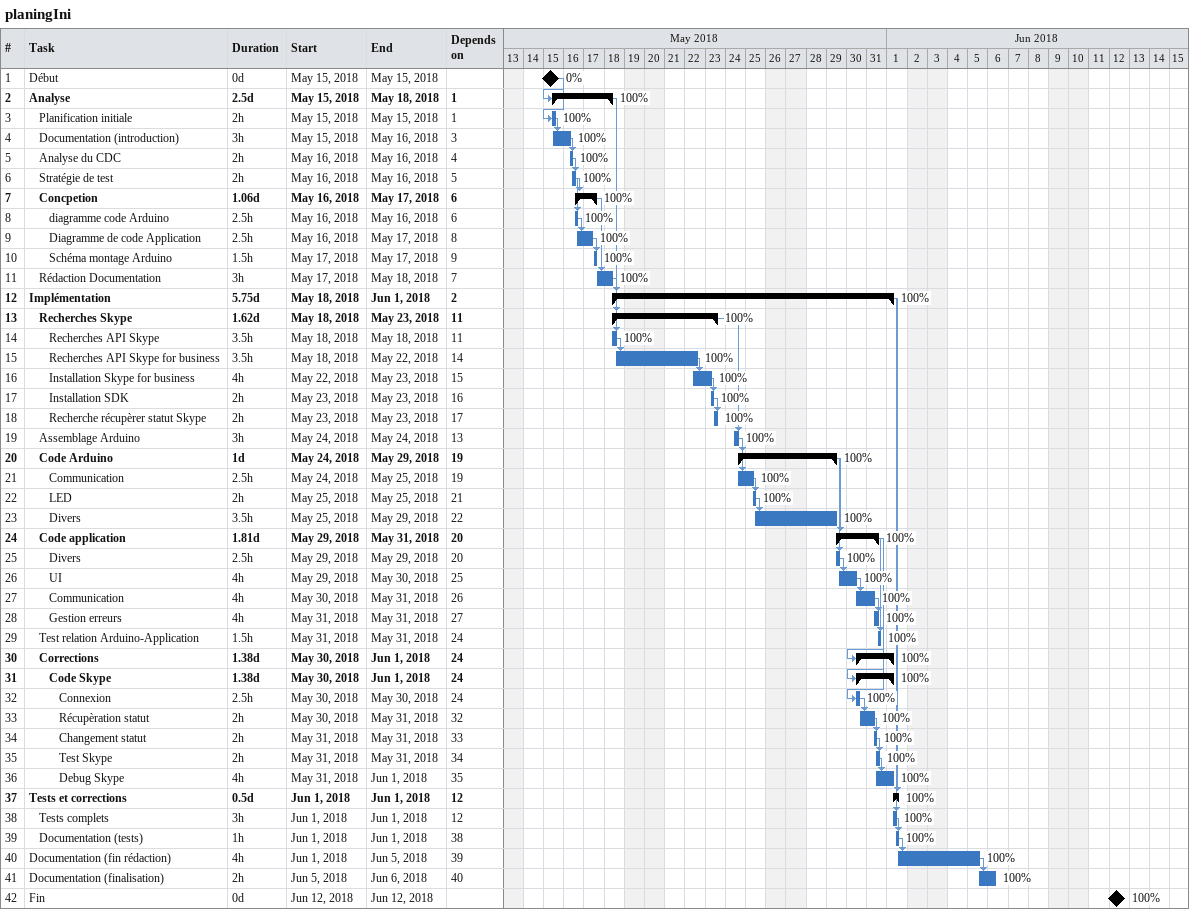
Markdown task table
planingIni

| ID | Level | Task | Duration | Start | Finish | Predecessors | % complete |
|---|---|---|---|---|---|---|---|
| 1 | 1 | Début | 0d | 2018-05-15 | 2018-05-15 |  | 0 |
| 2 | 1 | **Analyse** | 2.5d | 2018-05-15 | 2018-05-18 | 1 | 100 |
| 3 | 2 | Planification initiale | 2h | 2018-05-15 | 2018-05-15 | 1 | 100 |
| 4 | 2 | Documentation (introduction) | 3h | 2018-05-15 | 2018-05-16 | 3 | 100 |
| 5 | 2 | Analyse du CDC | 2h | 2018-05-16 | 2018-05-16 | 4 | 100 |
| 6 | 2 | Stratégie de test | 2h | 2018-05-16 | 2018-05-16 | 5 | 100 |
| 7 | 2 | **Concpetion** | 1.06d | 2018-05-16 | 2018-05-17 | 6 | 100 |
| 8 | 3 | diagramme code Arduino | 2.5h | 2018-05-16 | 2018-05-16 | 6 | 100 |
| 9 | 3 | Diagramme de code Application | 2.5h | 2018-05-16 | 2018-05-17 | 8 | 100 |
| 10 | 3 | Schéma montage Arduino | 1.5h | 2018-05-17 | 2018-05-17 | 9 | 100 |
| 11 | 2 | Rédaction Documentation | 3h | 2018-05-17 | 2018-05-18 | 7 | 100 |
| 12 | 1 | **Implémentation** | 5.75d | 2018-05-18 | 2018-06-01 | 2 | 100 |
| 13 | 2 | **Recherches Skype** | 1.62d | 2018-05-18 | 2018-05-23 | 11 | 100 |
| 14 | 3 | Recherches API Skype | 3.5h | 2018-05-18 | 2018-05-18 | 11 | 100 |
| 15 | 3 | Recherches API Skype for business | 3.5h | 2018-05-18 | 2018-05-22 | 14 | 100 |
| 16 | 3 | Installation Skype for business | 4h | 2018-05-22 | 2018-05-23 | 15 | 100 |
| 17 | 3 | Installation SDK | 2h | 2018-05-23 | 2018-05-23 | 16 | 100 |
| 18 | 3 | Recherche récupèrer statut Skype | 2h | 2018-05-23 | 2018-05-23 | 17 | 100 |
| 19 | 2 | Assemblage Arduino | 3h | 2018-05-24 | 2018-05-24 | 13 | 100 |
| 20 | 2 | **Code Arduino** | 1d | 2018-05-24 | 2018-05-29 | 19 | 100 |
| 21 | 3 | Communication | 2.5h | 2018-05-24 | 2018-05-25 | 19 | 100 |
| 22 | 3 | LED | 2h | 2018-05-25 | 2018-05-25 | 21 | 100 |
| 23 | 3 | Divers | 3.5h | 2018-05-25 | 2018-05-29 | 22 | 100 |
| 24 | 2 | **Code application** | 1.81d | 2018-05-29 | 2018-05-31 | 20 | 100 |
| 25 | 3 | Divers | 2.5h | 2018-05-29 | 2018-05-29 | 20 | 100 |
| 26 | 3 | UI | 4h | 2018-05-29 | 2018-05-30 | 25 | 100 |
| 27 | 3 | Communication | 4h | 2018-05-30 | 2018-05-31 | 26 | 100 |
| 28 | 3 | Gestion erreurs | 4h | 2018-05-31 | 2018-05-31 | 27 | 100 |
| 29 | 2 | Test relation Arduino-Application | 1.5h | 2018-05-31 | 2018-05-31 | 24 | 100 |
| 30 | 2 | **Corrections** | 1.38d | 2018-05-30 | 2018-06-01 | 24 | 100 |
| 31 | 3 | **Code Skype** | 1.38d | 2018-05-30 | 2018-06-01 | 24 | 100 |
| 32 | 4 | Connexion | 2.5h | 2018-05-30 | 2018-05-30 | 24 | 100 |
| 33 | 4 | Récupèration statut | 2h | 2018-05-30 | 2018-05-31 | 32 | 100 |
| 34 | 4 | Changement statut | 2h | 2018-05-31 | 2018-05-31 | 33 | 100 |
| 35 | 4 | Test Skype | 2h | 2018-05-31 | 2018-05-31 | 34 | 100 |
| 36 | 4 | Debug Skype | 4h | 2018-05-31 | 2018-06-01 | 35 | 100 |
| 37 | 1 | **Tests et corrections** | 0.5d | 2018-06-01 | 2018-06-01 | 12 | 100 |
| 38 | 2 | Tests complets | 3h | 2018-06-01 | 2018-06-01 | 12 | 100 |
| 39 | 2 | Documentation (tests) | 1h | 2018-06-01 | 2018-06-01 | 38 | 100 |
| 40 | 1 | Documentation (fin rédaction) | 4h | 2018-06-01 | 2018-06-05 | 39 | 100 |
| 41 | 1 | Documentation (finalisation) | 2h | 2018-06-05 | 2018-06-06 | 40 | 100 |
| 42 | 1 | Fin | 0d | 2018-06-12 | 2018-06-12 |  | 100 |
